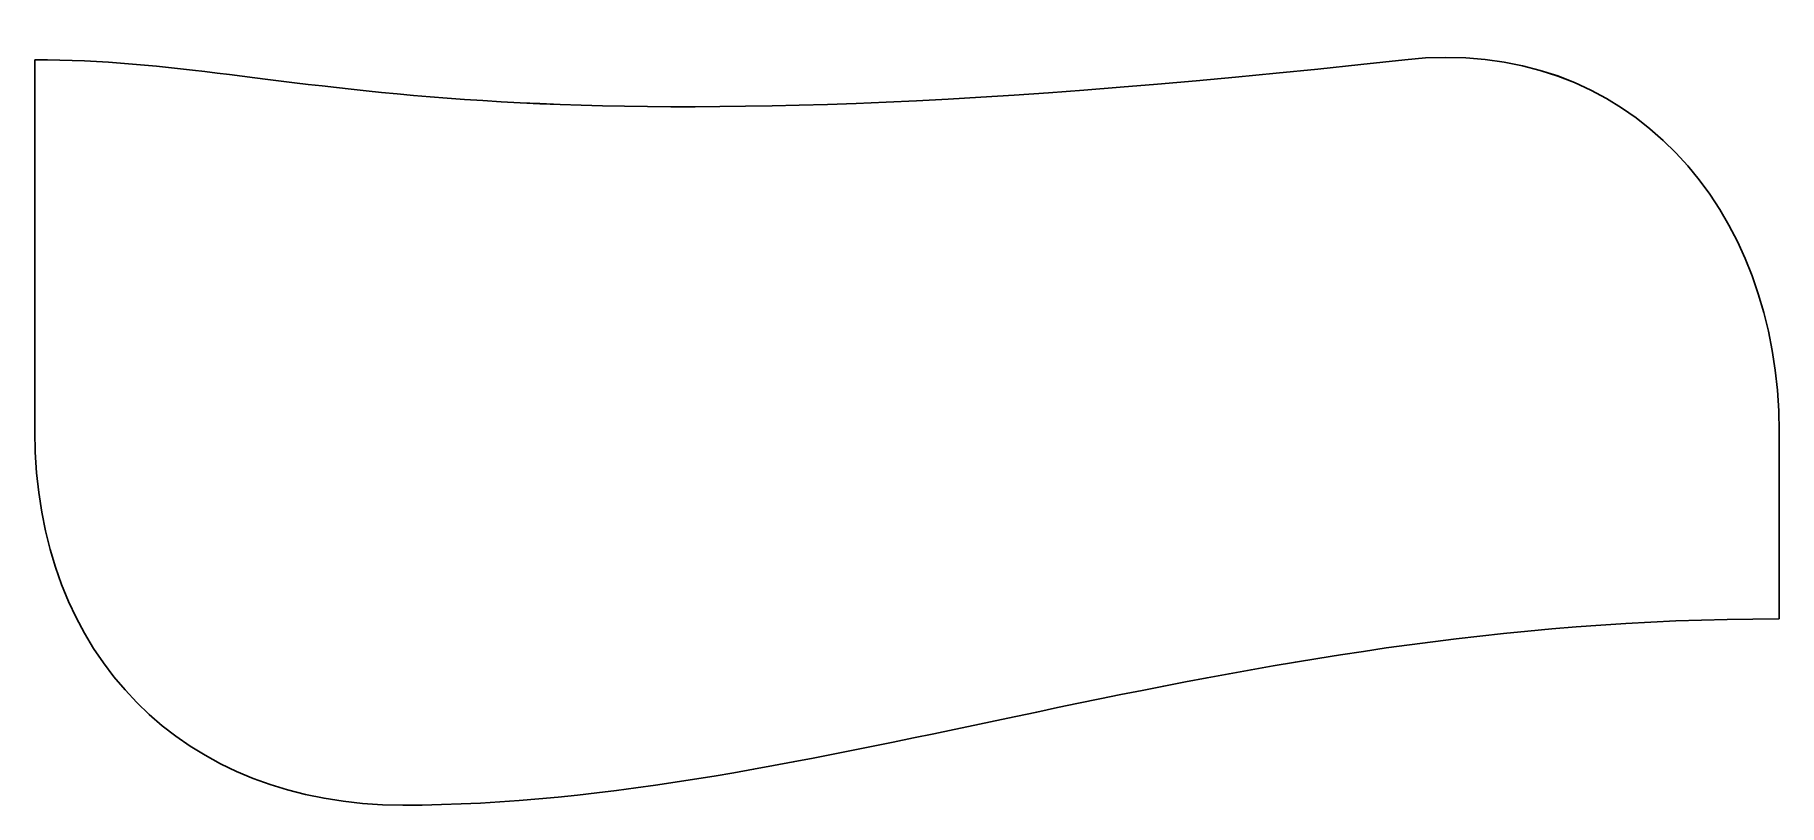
# Model space of a CAD drawing. Extents: x 65.5 to 123.9, y 200 to 225.8.
import ezdxf

# ---------------------------------------------------------------- set-up
doc = ezdxf.new("R2010")
doc.units = 0
doc.layers.add('outline', color=7, linetype='CONTINUOUS')
doc.layers.add('outline_segments', color=7, linetype='CONTINUOUS')

msp = doc.modelspace()

# ---------------------------------------------------------------- linework, layer by layer
at = {"layer": 'outline', "color": 7}
for p, q in [((65.456088, 212.532726), (65.456088, 225)), ((123.895553, 212.532726), (123.895553, 206.246551))]:
    msp.add_line(p, q, dxfattribs=at)
for points in [[(111.355175, 225), (118.849727, 225.834099), (123.895553, 219.999999), (123.895553, 212.532726)], [(65.456088, 225), (74.544205, 225), (79.465599, 221.450875), (111.355175, 225)], [(77.778997, 199.999999), (70.455999, 199.999999), (65.456088, 204.999998), (65.456088, 212.532726)], [(123.895553, 206.246551), (105.142103, 206.246551), (91.692716, 199.999999), (77.778997, 199.999999)]]:
    msp.add_open_spline(points, degree=3, dxfattribs=at)
at = {"layer": 'outline_segments', "color": 7}
for p, q in [((65.456088, 225), (65.879162, 224.99746)), ((65.456091, 212.532811), (65.456088, 225)), ((65.879162, 224.99746), (66.296842, 224.989953)), ((109.879985, 224.838905), (111.355175, 225.000113)), ((111.355175, 225.000113), (112.050536, 225.058928)), ((112.050536, 225.058928), (112.731073, 225.079587)), ((112.731073, 225.079587), (113.39631, 225.06302)), ((113.39631, 225.06302), (114.045774, 225.010152)), ((114.045774, 225.010152), (114.678988, 224.921901)), ((66.296842, 224.989953), (66.709846, 224.977733)), ((66.709846, 224.977733), (67.118882, 224.961053)), ((67.118882, 224.961053), (67.524667, 224.940141)), ((67.524667, 224.940141), (67.927911, 224.915249)), ((67.927911, 224.915249), (68.329327, 224.886614)), ((68.329327, 224.886614), (68.729626, 224.854486)), ((68.729626, 224.854486), (69.129526, 224.81911)), ((69.129526, 224.81911), (69.529734, 224.780728)), ((69.529734, 224.780728), (69.930964, 224.739582)), ((69.930964, 224.739582), (70.333929, 224.69592)), ((70.333929, 224.69592), (70.739344, 224.649982)), ((70.739344, 224.649982), (71.147917, 224.602016)), ((71.147917, 224.602016), (71.560365, 224.55226)), ((71.560365, 224.55226), (71.977397, 224.500961)), ((71.977397, 224.500961), (72.399728, 224.448363)), ((72.399728, 224.448363), (72.828071, 224.394707)), ((104.360012, 224.293183), (105.684312, 224.415236)), ((105.684312, 224.415236), (107.045266, 224.546712)), ((107.045266, 224.546712), (108.443584, 224.687854)), ((108.443584, 224.687854), (109.879985, 224.838905)), ((114.678988, 224.921901), (115.295477, 224.799185)), ((115.295477, 224.799185), (115.894764, 224.642933)), ((115.894764, 224.642933), (116.476374, 224.454061)), ((116.476374, 224.454061), (117.03983, 224.233493)), ((72.828071, 224.394707), (73.263139, 224.340241)), ((73.263139, 224.340241), (73.705641, 224.285205)), ((73.705641, 224.285205), (74.156291, 224.229847)), ((74.156291, 224.229847), (74.615802, 224.174404)), ((74.615802, 224.174404), (75.084889, 224.119125)), ((75.084889, 224.119125), (75.564263, 224.064253)), ((75.564263, 224.064253), (76.054636, 224.010029)), ((76.054636, 224.010029), (76.55672, 223.956701)), ((76.55672, 223.956701), (77.071228, 223.904507)), ((77.071228, 223.904507), (77.598874, 223.853695)), ((77.598874, 223.853695), (78.140371, 223.80451)), ((98.263374, 223.815736), (99.415095, 223.89433)), ((99.415095, 223.89433), (100.599906, 223.981127)), ((100.599906, 223.981127), (101.818522, 224.076371)), ((101.818522, 224.076371), (103.071653, 224.180308)), ((103.071653, 224.180308), (104.360012, 224.293183)), ((117.03983, 224.233493), (117.58466, 223.982152)), ((117.58466, 223.982152), (118.110387, 223.700959)), ((78.140371, 223.80451), (78.696431, 223.757192)), ((78.696431, 223.757192), (79.267764, 223.711986)), ((79.267764, 223.711986), (79.855085, 223.669136)), ((79.855085, 223.669136), (80.459106, 223.628883)), ((80.459106, 223.628883), (81.080539, 223.591477)), ((81.080539, 223.591477), (81.7201, 223.557156)), ((81.7201, 223.557156), (82.378499, 223.526165)), ((82.378499, 223.526165), (83.056448, 223.498761)), ((83.056448, 223.498761), (83.75466, 223.475168)), ((83.75466, 223.475168), (84.473847, 223.455638)), ((84.473847, 223.455638), (85.214725, 223.440398)), ((85.214725, 223.440398), (85.978001, 223.42973)), ((85.978001, 223.42973), (86.764393, 223.423831)), ((86.764393, 223.423831), (87.574614, 223.422985)), ((87.574614, 223.422985), (88.409371, 223.427416)), ((88.409371, 223.427416), (89.269378, 223.437378)), ((89.269378, 223.437378), (90.155353, 223.453098)), ((90.155353, 223.453098), (91.068003, 223.474829)), ((91.068003, 223.474829), (92.008043, 223.502825)), ((92.008043, 223.502825), (92.976186, 223.53731)), ((92.976186, 223.53731), (93.973145, 223.578534)), ((93.973145, 223.578534), (94.999629, 223.626746)), ((94.999629, 223.626746), (96.056354, 223.682189)), ((96.056354, 223.682189), (97.144033, 223.745105)), ((97.144033, 223.745105), (98.263374, 223.815736)), ((118.110387, 223.700959), (118.616532, 223.390837)), ((118.616532, 223.390837), (119.102626, 223.052703)), ((119.102626, 223.052703), (119.568189, 222.687485)), ((119.568189, 222.687485), (120.012745, 222.296105)), ((120.012745, 222.296105), (120.435822, 221.87948)), ((120.435822, 221.87948), (120.836941, 221.438533)), ((120.836941, 221.438533), (121.215627, 220.97419)), ((121.215627, 220.97419), (121.571405, 220.487371)), ((121.571405, 220.487371), (121.9038, 219.978996)), ((121.9038, 219.978996), (122.212337, 219.44999)), ((122.212337, 219.44999), (122.49654, 218.901271)), ((122.49654, 218.901271), (122.755934, 218.333764)), ((122.755934, 218.333764), (122.99004, 217.74839)), ((122.99004, 217.74839), (123.198385, 217.146072)), ((123.198385, 217.146072), (123.380494, 216.527731)), ((123.380494, 216.527731), (123.535892, 215.894286)), ((123.535892, 215.894286), (123.664102, 215.246665)), ((123.664102, 215.246665), (123.76465, 214.585788)), ((123.76465, 214.585788), (123.837057, 213.912573)), ((123.837057, 213.912573), (123.880849, 213.227947)), ((123.880849, 213.227947), (123.895553, 212.532828)), ((65.470653, 211.834113), (65.456091, 212.532811)), ((123.895553, 212.532828), (123.895553, 206.246652)), ((65.514028, 211.150707), (65.470653, 211.834113)), ((65.585715, 210.483045), (65.514028, 211.150707)), ((65.68523, 209.831577), (65.585715, 210.483045)), ((65.81208, 209.196758), (65.68523, 209.831577)), ((65.965778, 208.579038), (65.81208, 209.196758)), ((66.145828, 207.97887), (65.965778, 208.579038)), ((66.351745, 207.396702), (66.145828, 207.97887)), ((66.583038, 206.832989), (66.351745, 207.396702)), ((66.839217, 206.288184), (66.583038, 206.832989)), ((67.119788, 205.762734), (66.839217, 206.288184)), ((67.424263, 205.257097), (67.119788, 205.762734)), ((114.666578, 205.75648), (113.868127, 205.670171)), ((115.471349, 205.836781), (114.666578, 205.75648)), ((116.282569, 205.910794), (115.471349, 205.836781)), ((117.10037, 205.978228), (116.282569, 205.910794)), ((117.924885, 206.038801), (117.10037, 205.978228)), ((118.756247, 206.092226), (117.924885, 206.038801)), ((119.594582, 206.138214), (118.756247, 206.092226)), ((120.440029, 206.176483), (119.594582, 206.138214)), ((121.292719, 206.206746), (120.440029, 206.176483)), ((122.15278, 206.228731), (121.292719, 206.206746)), ((123.020348, 206.242137), (122.15278, 206.228731)), ((123.895553, 206.246652), (123.020348, 206.242137)), ((67.752158, 204.771719), (67.424263, 205.257097)), ((109.965998, 205.15857), (109.202677, 205.042238)), ((110.734848, 205.270612), (109.965998, 205.15857)), ((111.50935, 205.37808), (110.734848, 205.270612)), ((112.289644, 205.480684), (111.50935, 205.37808)), ((113.075858, 205.578144), (112.289644, 205.480684)), ((113.868127, 205.670171), (113.075858, 205.578144)), ((68.102974, 204.307055), (67.752158, 204.771719)), ((106.202, 204.539738), (105.464325, 204.40625)), ((106.944541, 204.670368), (106.202, 204.539738)), ((107.69208, 204.79785), (106.944541, 204.670368)), ((108.44475, 204.921901), (107.69208, 204.79785)), ((109.202677, 205.042238), (108.44475, 204.921901)), ((68.476224, 203.863557), (68.102974, 204.307055)), ((103.279163, 203.991488), (102.559629, 203.84942)), ((104.003038, 204.131837), (103.279163, 203.991488)), ((104.73138, 204.270188), (104.003038, 204.131837)), ((105.464325, 204.40625), (104.73138, 204.270188)), ((68.871417, 203.441674), (68.476224, 203.863557)), ((69.288067, 203.041861), (68.871417, 203.441674)), ((100.425718, 203.415786), (99.722209, 203.269716)), ((101.133035, 203.561282), (100.425718, 203.415786)), ((101.844294, 203.705924), (101.133035, 203.561282)), ((102.559629, 203.84942), (101.844294, 203.705924)), ((69.725681, 202.664567), (69.288067, 203.041861)), ((97.633211, 202.830934), (96.943618, 202.685437)), ((98.326087, 202.977003), (97.633211, 202.830934)), ((99.022377, 203.123361), (98.326087, 202.977003)), ((99.722209, 203.269716), (99.022377, 203.123361)), ((70.183767, 202.310245), (69.725681, 202.664567)), ((70.661838, 201.979348), (70.183767, 202.310245)), ((94.893198, 202.255231), (94.215404, 202.114882)), ((95.573743, 202.397299), (94.893198, 202.255231)), ((96.257172, 202.540795), (95.573743, 202.397299)), ((96.943618, 202.685437), (96.257172, 202.540795)), ((71.159401, 201.672327), (70.661838, 201.979348)), ((71.675969, 201.389633), (71.159401, 201.672327)), ((92.197225, 201.706981), (91.52912, 201.576351)), ((92.867551, 201.840469), (92.197225, 201.706981)), ((93.540233, 201.976531), (92.867551, 201.840469)), ((94.215404, 202.114882), (93.540233, 201.976531)), ((72.211049, 201.131716), (71.675969, 201.389633)), ((72.764153, 200.899032), (72.211049, 201.131716)), ((88.876316, 201.088149), (88.217355, 200.976107)), ((89.53684, 201.204481), (88.876316, 201.088149)), ((90.19906, 201.324818), (89.53684, 201.204481)), ((90.863112, 201.448869), (90.19906, 201.324818)), ((91.52912, 201.576351), (90.863112, 201.448869)), ((73.33479, 200.692031), (72.764153, 200.899032)), ((73.922469, 200.511163), (73.33479, 200.692031)), ((74.526702, 200.356883), (73.922469, 200.511163)), ((84.941396, 200.490239), (84.289048, 200.409938)), ((85.594515, 200.576548), (84.941396, 200.490239)), ((86.248539, 200.668575), (85.594515, 200.576548)), ((86.9036, 200.766035), (86.248539, 200.668575)), ((87.559825, 200.86864), (86.9036, 200.766035)), ((88.217355, 200.976107), (87.559825, 200.86864)), ((75.146995, 200.229641), (74.526702, 200.356883)), ((75.782861, 200.129886), (75.146995, 200.229641)), ((76.433813, 200.058075), (75.782861, 200.129886)), ((77.099352, 200.014658), (76.433813, 200.058075)), ((77.778997, 200.000095), (77.099352, 200.014658)), ((78.430885, 200.004611), (77.778997, 200.000095)), ((79.082223, 200.018016), (78.430885, 200.004611)), ((79.733146, 200.039973), (79.082223, 200.018016)), ((80.383786, 200.070236), (79.733146, 200.039973)), ((81.034272, 200.108505), (80.383786, 200.070236)), ((81.684741, 200.154493), (81.034272, 200.108505)), ((82.335319, 200.207918), (81.684741, 200.154493)), ((82.986143, 200.268491), (82.335319, 200.207918)), ((83.63734, 200.335926), (82.986143, 200.268491)), ((84.289048, 200.409938), (83.63734, 200.335926))]:
    msp.add_line(p, q, dxfattribs=at)

doc.saveas('drawing.dxf')
